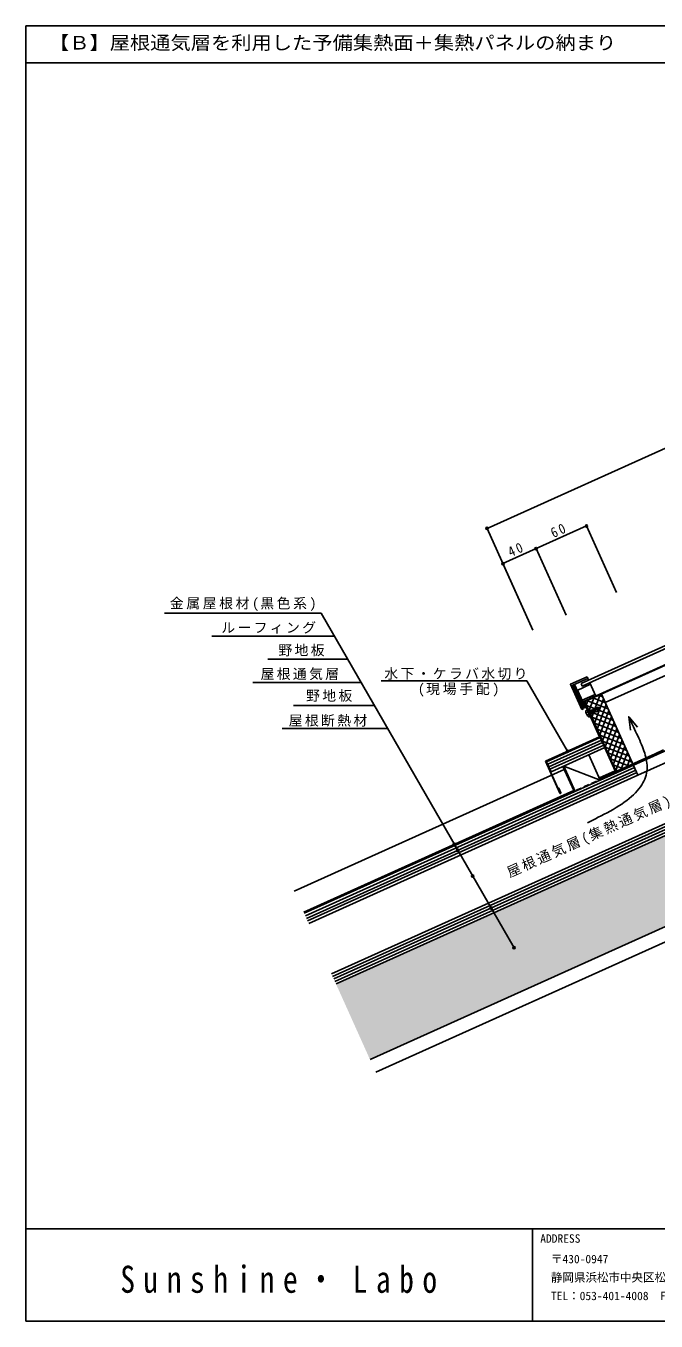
# Model space of a CAD drawing. Units: millimetres, scale not verified. Extents: x -1104 to 916, y -637 to 768.
# Drawn here: x -1104 to -420, y -637 to 768 of the extents above; entities that cross this region are included whole.
import ezdxf
from ezdxf.enums import TextEntityAlignment as Align

# ---------------------------------------------------------------- set-up
doc = ezdxf.new("R2010")
doc.units = ezdxf.units.MM
doc.header["$LTSCALE"] = 5
doc.header["$PDMODE"] = 32
doc.header["$PDSIZE"] = 2.5
doc.linetypes.add('DASHED1', pattern=[1.8, 1.2, -0.6])
doc.layers.add('0-0', color=7, linetype='Continuous')
doc.layers.add('F-0', color=2, linetype='Continuous')
doc.styles.add('HG丸ｺﾞｼｯｸM-PRO', font='')
doc.styles.add('ＭＳ ゴシック', font='')
doc.styles.add('ＭＳ 明朝', font='')
doc.styles.get('HG丸ｺﾞｼｯｸM-PRO').set_extended_font_data('HG丸ｺﾞｼｯｸM-PRO')
doc.styles.get('ＭＳ ゴシック').set_extended_font_data('MS Gothic')
doc.styles.get('ＭＳ 明朝').set_extended_font_data('MS Mincho')

msp = doc.modelspace()

# ---------------------------------------------------------------- linework, layer by layer
at = {"layer": '0-0'}
for p, q in [((-603.116, 223.187), (226.718, 596.651)), ((-501.11, 55.01), (284.952, 408.775)), ((282.966, 375.422), (-474.828, 34.379)), ((-549.925, 201.243), (-495.21, 225.867)), ((-495.21, 225.867), (-462.702, 153.635)), ((-603.116, 223.187), (-553.437, 112.801)), ((-585.945, 185.032), (-549.925, 201.243)), ((-549.925, 201.243), (-517.417, 129.011)), ((-585.945, 185.032), (-553.437, 112.801)), ((-783.414, 131.138), (-953.487, 131.138)), ((-573.875, -231.794), (-783.414, 131.138)), ((-768.98, 106.138), (-901.976, 106.138)), ((-754.547, 81.138), (-841.302, 81.138)), ((-772.064, -260.044), (-30.12, 73.866)), ((-770.832, -262.78), (-30.12, 70.576)), ((-769.601, -265.516), (-30.12, 67.286)), ((-768.37, -268.251), (-30.12, 63.996)), ((-767.139, -270.987), (-25.12, 62.957)), ((-560.041, 57.99), (-718.179, 57.99)), ((-560.041, 57.99), (-515.815, -18.611)), ((-494.503, 62.26), (-492.903, 58.704)), ((-740.113, 56.138), (-857.439, 56.138)), ((-508.273, 53.87), (-496.782, 28.336)), ((-490.81, 54.053), (-505.4, 47.486)), ((-504.944, 47.692), (-499.199, 34.925)), ((-485.885, 43.11), (-500.02, 36.749)), ((-491.59, 55.785), (-485.064, 41.286)), ((-489.585, 18.436), (-480.316, 42.875)), ((-478.932, 43.498), (-439.328, -44.501)), ((-725.679, 31.138), (-813.365, 31.138)), ((-497.626, 35.085), (-498.994, 34.469)), ((-498.994, 34.469), (-496.326, 28.542)), ((-497.945, 34.941), (-480.913, -2.903)), ((-497.626, 35.085), (-463.973, -39.692)), ((-496.782, 28.336), (-496.326, 28.542)), ((-495.389, 31.332), (-493.212, 37.071)), ((-468.845, 21.085), (-495.291, 31.115)), ((-471.747, 27.533), (-494.897, 36.313)), ((-492.487, 24.884), (-486.764, 39.973)), ((-474.649, 33.981), (-488.448, 39.215)), ((-486.683, 11.988), (-476.653, 38.434)), ((-486.582, 27.399), (-482.677, 29.157)), ((-483.781, 5.539), (-473.751, 31.986)), ((-483.352, 28.852), (-481.191, 27.809)), ((-482.677, 29.157), (-480.972, 28.334)), ((-477.551, 40.429), (-482, 42.117)), ((-498.606, 27.516), (-500.43, 26.695)), ((-495.195, 26.045), (-494.822, 26.213)), ((-494.16, 25.962), (-491.288, 19.579)), ((-493.206, 24.573), (-492.736, 24.65)), ((-493.206, 24.573), (-491.695, 21.214)), ((-492.713, 24.876), (-492.736, 24.65)), ((-492.736, 24.65), (-490.835, 21.916)), ((-492.713, 24.876), (-492.545, 24.952)), ((-492.545, 24.952), (-492.27, 24.725)), ((-465.943, 14.637), (-492.389, 24.667)), ((-491.62, 21.275), (-492.33, 22.626)), ((-492.27, 24.725), (-491.96, 24.776)), ((-490.283, 22.208), (-492.27, 24.725)), ((-491.912, 18.749), (-491.538, 18.918)), ((-491.695, 21.214), (-491.62, 21.129)), ((-491.62, 21.275), (-490.835, 21.916)), ((-491.62, 21.129), (-491.62, 21.275)), ((-491.407, 25.639), (-491.472, 24.995)), ((-491.407, 25.639), (-490.883, 25.261)), ((-491.407, 25.639), (-489.061, 22.144)), ((-488.996, 22.787), (-490.883, 25.261)), ((-490.348, 21.565), (-490.283, 22.208)), ((-490.283, 22.208), (-489.585, 22.522)), ((-490.121, 26.218), (-490.186, 25.574)), ((-490.121, 26.218), (-489.596, 25.84)), ((-490.121, 26.218), (-487.774, 22.723)), ((-487.709, 23.366), (-489.596, 25.84)), ((-489.061, 22.144), (-489.585, 22.522)), ((-463.041, 8.188), (-489.487, 18.218)), ((-489.061, 22.144), (-488.996, 22.787)), ((-488.996, 22.787), (-488.299, 23.101)), ((-488.834, 26.797), (-488.899, 26.153)), ((-488.834, 26.797), (-488.309, 26.419)), ((-488.834, 26.797), (-486.487, 23.302)), ((-486.422, 23.945), (-488.309, 26.419)), ((-487.774, 22.723), (-488.299, 23.101)), ((-487.774, 22.723), (-487.709, 23.366)), ((-487.709, 23.366), (-487.012, 23.68)), ((-487.547, 27.376), (-487.612, 26.733)), ((-487.205, 26.838), (-487.547, 27.376)), ((-487.177, 26.868), (-487.547, 27.376)), ((-487.048, 26.992), (-487.095, 27.05)), ((-487.059, 26.609), (-485.427, 24.044)), ((-486.487, 23.302), (-487.012, 23.68)), ((-486.996, 26.619), (-485.196, 24.148)), ((-486.812, 26.651), (-485.187, 24.298)), ((-486.487, 23.302), (-486.422, 23.945)), ((-486.422, 23.945), (-486.22, 24.036)), ((-486.289, 26.747), (-485.477, 27.112)), ((-485.187, 24.298), (-486.289, 26.747)), ((-486.22, 24.036), (-485.625, 24.187)), ((-485.427, 24.044), (-485.625, 24.187)), ((-485.477, 27.112), (-481.723, 27.722)), ((-485.427, 24.044), (-485.196, 24.148)), ((-485.187, 24.298), (-485.196, 24.148)), ((-485.187, 24.298), (-481.281, 26.056)), ((-480.879, -0.909), (-470.849, 25.537)), ((-477.977, -7.357), (-467.947, 19.089)), ((-449.343, 18.847), (-439.719, 7.681)), ((-711.245, 6.138), (-825.646, 6.138)), ((-460.139, 1.74), (-486.585, 11.77)), ((-457.237, -4.708), (-483.683, 5.322)), ((-475.075, -13.805), (-465.045, 12.641)), ((-472.173, -20.253), (-462.143, 6.193)), ((-539.868, -29.436), (-480.913, -2.903)), ((-539.405, -29.611), (-480.45, -3.079)), ((-538.546, -29.937), (-480.184, -3.671)), ((-537.314, -32.673), (-478.952, -6.407)), ((-536.083, -35.408), (-477.721, -9.143)), ((-534.852, -38.144), (-476.49, -11.879)), ((-454.335, -11.156), (-480.781, -1.126)), ((-451.433, -17.604), (-477.879, -7.574)), ((-448.531, -24.052), (-474.977, -14.022)), ((-469.271, -26.701), (-459.241, -0.255)), ((-466.369, -33.149), (-456.339, -6.703)), ((-463.467, -39.598), (-453.437, -13.151)), ((-444.253, -33.558), (-389.538, -8.934)), ((-533.621, -40.88), (-475.259, -14.614)), ((-480.273, -49.769), (-492.585, -22.412)), ((-445.629, -30.5), (-472.075, -20.47)), ((-449.627, -34.332), (-469.173, -26.919)), ((-457.459, -37.857), (-450.535, -19.6)), ((-451.011, -34.955), (-447.633, -26.048)), ((-439.328, -44.501), (-384.614, -19.877)), ((-420.703, -21.315), (-438.941, -29.523)), ((-420.498, -21.771), (-438.736, -29.979)), ((-411.584, -17.211), (-420.703, -21.315)), ((-420.703, -21.315), (-420.498, -21.771)), ((-411.379, -17.667), (-420.498, -21.771)), ((-812.426, -170.358), (-519.356, -38.463)), ((-801.612, -194.387), (-444.253, -33.558)), ((-800.381, -197.123), (-443.022, -36.294)), ((-799.15, -199.858), (-441.79, -39.03)), ((-797.919, -202.594), (-440.559, -41.765)), ((-730.203, -353.058), (-25.12, -35.738)), ((-524.252, -64.134), (-539.868, -29.436)), ((-523.83, -64.218), (-539.405, -29.611)), ((-533.621, -40.88), (-538.546, -29.937)), ((-508.633, -61.436), (-520.535, -34.991)), ((-507.63, -62.081), (-519.942, -34.724)), ((-519.942, -34.724), (-480.273, -49.769)), ((-463.312, -39.942), (-480.182, -47.535)), ((-438.941, -29.523), (-479.977, -47.991)), ((-438.736, -29.979), (-479.772, -48.447)), ((-456.075, -37.234), (-466.271, -33.367)), ((-462.523, -40.136), (-463.369, -39.815)), ((-438.941, -29.523), (-438.736, -29.979)), ((-796.688, -205.33), (-439.328, -44.501)), ((-724.047, -366.737), (-25.12, -52.187)), ((-802.023, -193.475), (-508.633, -61.436)), ((-525.556, -58.799), (-525.237, -58.655)), ((-523.021, -63.579), (-525.237, -58.655)), ((-523.322, -64.373), (-523.459, -64.434))]:
    msp.add_line(p, q, dxfattribs=at)
at = {"layer": '0-0', "linetype": 'DASHED1'}
for p, q in [((-495.836, 23.648), (-493.749, 23.565)), ((-494.132, 19.859), (-492.809, 21.477)), ((-801.818, -193.931), (-444.458, -33.102))]:
    msp.add_line(p, q, dxfattribs=at)
at = {"layer": '0-0'}
for points in [[(-501.11, 55.01), (-499.797, 52.092), (286.266, 405.857)], [(292.973, 406.792), (298.718, 394.025), (-499.199, 34.925)], [(297.1, 392.749), (-497.17, 35.29), (-463.312, -39.942)], [(-494.503, 62.26), (-512.742, 54.052), (-500.43, 26.695)], [(-493.683, 60.436), (-510.097, 53.049), (-498.606, 27.516)], [(-480.869, 28.106), (-480.944, 28.02), (-481.021, 27.938), (-481.102, 27.866), (-481.191, 27.809), (-481.312, 27.762), (-481.443, 27.737), (-481.581, 27.726), (-481.723, 27.722)], [(-480.972, 28.334), (-480.767, 27.878), (-481.281, 26.056)], [(-495.085, 21.19), (-494.801, 21.34), (-495.172, 22.164), (-495.473, 22.051)], [(-492.713, 24.876), (-491.521, 23.312), (-492.545, 24.952)], [(-491.96, 24.776), (-491.472, 24.995), (-489.585, 22.522)], [(-491.521, 23.312), (-490.348, 21.565), (-490.835, 21.916)], [(-490.883, 25.261), (-490.186, 25.574), (-488.299, 23.101)], [(-489.596, 25.84), (-488.899, 26.153), (-487.012, 23.68)], [(-488.309, 26.419), (-487.612, 26.733), (-485.625, 24.187)], [(-487.547, 27.376), (-487.095, 27.05), (-486.582, 27.399)], [(-486.582, 27.399), (-486.838, 27.178), (-487.09, 26.953), (-487.273, 26.759), (-487.323, 26.633), (-487.199, 26.597), (-486.942, 26.628), (-486.617, 26.689), (-486.289, 26.747)], [(-481.281, 26.056), (-481.716, 26.277), (-482.105, 26.499), (-482.411, 26.718), (-482.597, 26.93), (-482.625, 27.133), (-482.519, 27.29), (-482.322, 27.434), (-482.051, 27.575), (-481.723, 27.722)], [(-432.791, -18.269), (-433.607, -15.981), (-434.488, -13.671), (-435.429, -11.339), (-436.422, -8.986), (-437.46, -6.614), (-438.537, -4.226), (-439.645, -1.826), (-440.776, 0.581), (-441.921, 2.988), (-443.07, 5.387), (-444.213, 7.766), (-445.336, 10.114), (-446.428, 12.415), (-447.472, 14.652), (-448.45, 16.803), (-449.343, 18.847), (-447.469, 4.402)], [(-493.971, -96.126), (-491.326, -94.714), (-488.484, -93.261), (-485.484, -91.759), (-482.368, -90.206), (-479.17, -88.597), (-475.925, -86.933), (-472.664, -85.214), (-469.415, -83.442), (-466.203, -81.621), (-463.053, -79.752), (-459.983, -77.841), (-457.013, -75.89), (-454.159, -73.905), (-451.433, -71.89), (-448.847, -69.849), (-446.41, -67.786), (-444.131, -65.704), (-442.014, -63.609), (-440.064, -61.502), (-438.282, -59.386), (-436.671, -57.264), (-435.23, -55.138), (-433.957, -53.01), (-432.851, -50.879), (-431.908, -48.747), (-431.124, -46.614), (-430.494, -44.48), (-430.013, -42.344), (-429.676, -40.204), (-429.476, -38.061), (-429.407, -35.911), (-429.463, -33.754), (-429.638, -31.586), (-429.923, -29.408), (-430.313, -27.215), (-430.802, -25.006), (-431.382, -22.78), (-432.047, -20.535), (-432.791, -18.269)], [(-802.166, -193.156), (-509.096, -61.26), (-520.854, -35.134)], [(-463.973, -39.692), (-480.387, -47.079), (-479.772, -48.447)], [(-523.83, -64.218), (-523.238, -63.951), (-525.556, -58.799)]]:
    msp.add_lwpolyline(points, dxfattribs=at)
at = {"layer": '0-0', "linetype": 'DASHED1'}
msp.add_lwpolyline([(-493.749, 23.565), (-492.724, 22.77), (-492.809, 21.477)], dxfattribs=at)
at = {"layer": '0-0'}
for centre, radius, start, end in [((-489.367, 24.281), 6.5, 171.17426, 200.06199), ((-494.802, 25.125), 1, 114.23, 171.17426), ((-489.367, 24.281), 6.5, 208.398, 237.28573), ((-494.616, 25.757), 0.5, 24.23, 114.23), ((-493.212, 25.073), 0.5, 204.23, 270.65181), ((-492.34, 19.654), 1, 237.28573, 294.23), ((-491.324, 20.878), 0.5, 137.80817, 204.23), ((-491.744, 19.374), 0.5, 294.23, 24.23), ((-523.705, -63.887), 0.6, 204.23, 294.23), ((-523.568, -63.826), 0.6, 294.23, 24.23)]:
    msp.add_arc(centre, radius, start, end, dxfattribs=at)
for p in [(-495.21, 225.867), (-603.116, 223.187), (-549.925, 201.243), (-585.945, 185.032), (-515.815, -18.611), (-638.666, -119.573), (-638.239, -120.313), (-634.972, -125.971), (-618.814, -153.85), (-598.876, -188.491), (-573.875, -231.794)]:
    msp.add_point(p, dxfattribs=at)
at = {"layer": '0-0', "color": 254}
msp.add_solid([(-767.139, -270.987), (-730.203, -353.058), (-25.12, 62.957), (-25.12, -35.738)], dxfattribs=at)
at = {"layer": 'F-0', "color": 5}
for p, q in [((-1103.814, 728.266), (916.186, 728.266)), ((-1103.814, -536.734), (916.186, -536.734)), ((916.186, -636.734), (-1103.814, -636.734))]:
    msp.add_line(p, q, dxfattribs=at)
at = {"layer": 'F-0'}
msp.add_line((-553.814, -636.734), (-553.814, -536.734), dxfattribs=at)
msp.add_line((-553.814, -636.734), (-553.814, -536.734), dxfattribs=at)
at = {"layer": 'F-0', "color": 5}
msp.add_lwpolyline([(-1103.814, -636.734), (-1103.814, 768.266), (916.186, 768.266)], dxfattribs=at)

# ---------------------------------------------------------------- texts
at = {"layer": '0-0', "style": 'HG丸ｺﾞｼｯｸM-PRO', "width": 1.1}
msp.add_text('【Ｂ】屋根通気層を利用した予備集熱面＋集熱パネルの納まり', height=14.66, dxfattribs=at).set_placement((-1078.814, 738.266), align=Align.BOTTOM_LEFT)
at = {"layer": '0-0', "char_height": 11, "attachment_point": 7, "rotation": 24.23, "style": 'ＭＳ ゴシック'}
for s, insert in [('\\T1.36;\\W0.9;60', (-531.003, 212.501)), ('\\T1.36;\\W0.9;40', (-577.322, 191.781)), ('\\T1.18;屋根通気層(集熱通気層)', (-577.361, -158.327))]:
    msp.add_mtext(s, dxfattribs=dict(at, insert=insert))
at = {"layer": '0-0', "char_height": 11, "attachment_point": 7, "style": 'ＭＳ ゴシック'}
for s, insert in [('\\T1.19;金属屋根材(黒色系)', (-947.546, 133.51)), ('\\T1.17;ルーフィング', (-891.648, 108.907)), ('\\T1.17;野地板', (-829.684, 84.38)), ('\\T1.17;屋根通気層', (-849.048, 58.561)), ('\\T1.17;水下・ケラバ水切り', (-714.708, 58.88)), ('\\T1.2;(現場手配)', (-678.264, 40.695)), ('\\T1.17;野地板', (-799.609, 35.021)), ('\\T1.17;屋根断熱材', (-818.504, 8.007))]:
    msp.add_mtext(s, dxfattribs=dict(at, insert=insert))
at = {"layer": 'F-0', "color": 4, "style": 'ＭＳ ゴシック'}
for s, p in [('ADDRESS', (-545.425, -554.49)), ('〒430-0947', (-533.814, -576.734)), ('静岡県浜松市中央区松城町200-9', (-533.814, -596.734)), ('TEL：053-401-4008  FAX：053-401-4009', (-533.814, -616.734))]:
    msp.add_text(s, height=9.164, dxfattribs=at).set_placement(p, align=Align.BOTTOM_LEFT)
at = {"layer": 'F-0', "insert": (-1001.299, -606.573), "char_height": 29.33, "attachment_point": 7, "style": 'ＭＳ 明朝'}
msp.add_mtext('\\T1.58;\\W0.8;Sunshine・Labo', dxfattribs=at)

doc.saveas('drawing.dxf')
